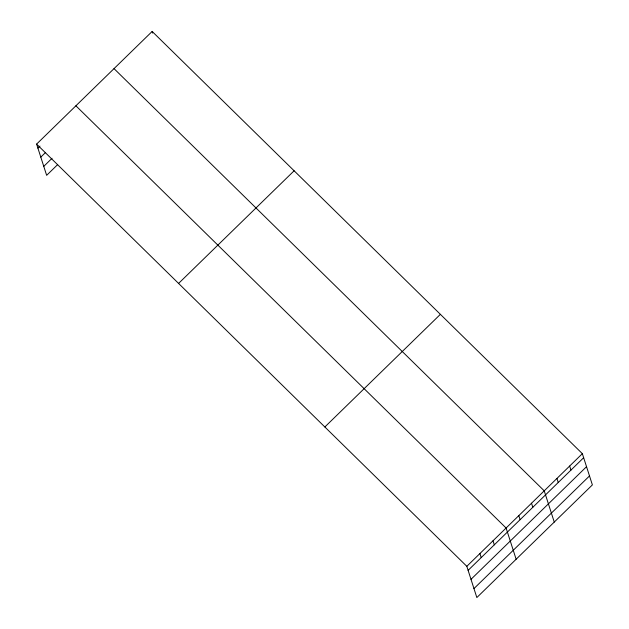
<?xml version="1.0" encoding="UTF-8"?>
<svg xmlns="http://www.w3.org/2000/svg" width="629" height="629" viewBox="0 0 629 629"><rect width="100%" height="100%" fill="white"/><g stroke="black" fill="none" stroke-linecap="round" stroke-linejoin="round"><path stroke-width="0.94" d="M36.616 144.096L152.155 31.45L582.352 453.666L592.384 484.904L476.845 597.55L466.82 566.312L36.616 144.096L46.648 175.334L57.671 164.586M37.913 148.137L39.981 146.125M40.799 157.116L45.618 152.415M43.763 166.363L52.034 158.296M178.581 283.427L294.12 170.781M324.847 426.981L440.386 314.335M466.82 566.312L582.352 453.666M468.118 570.361L583.657 457.715M470.995 579.333L586.535 466.687M473.967 588.579L589.507 475.933M114.022 68.624L544.227 490.84L554.259 522.078M75.897 105.798L506.101 528.014L516.134 559.252M569.646 466.058L570.943 470.107M556.932 478.449L558.237 482.498M531.521 503.231L532.818 507.281M518.807 515.623L520.112 519.672M493.002 540.775L494.308 544.824M479.911 553.544L481.209 557.593M152.155 31.45L152.674 33.07"/></g></svg>
